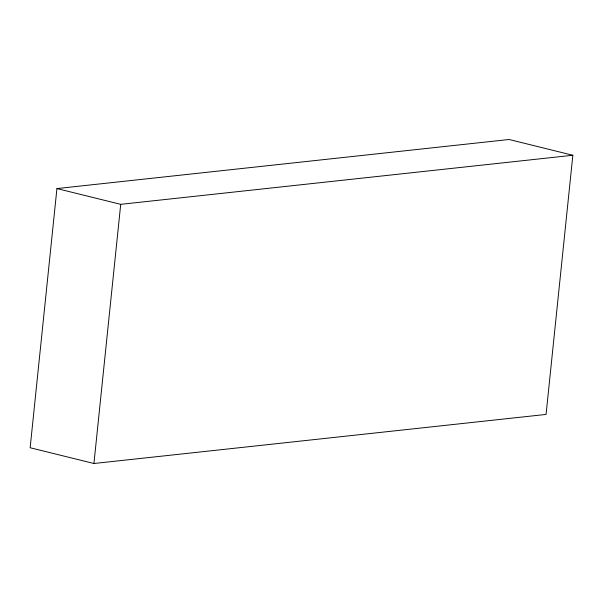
<?xml version="1.0" encoding="UTF-8"?>
<svg xmlns="http://www.w3.org/2000/svg" width="603" height="603" viewBox="0 0 603 603"><rect width="100%" height="100%" fill="white"/><g stroke="black" fill="none" stroke-linecap="round" stroke-linejoin="round"><path stroke-width="0.9" d="M56.931 188.573L30.15 447.743L93.932 463.503L546.069 414.427L572.85 155.257L509.068 139.497L56.931 188.573L120.713 204.334L572.85 155.257M93.932 463.503L120.713 204.334"/></g></svg>
